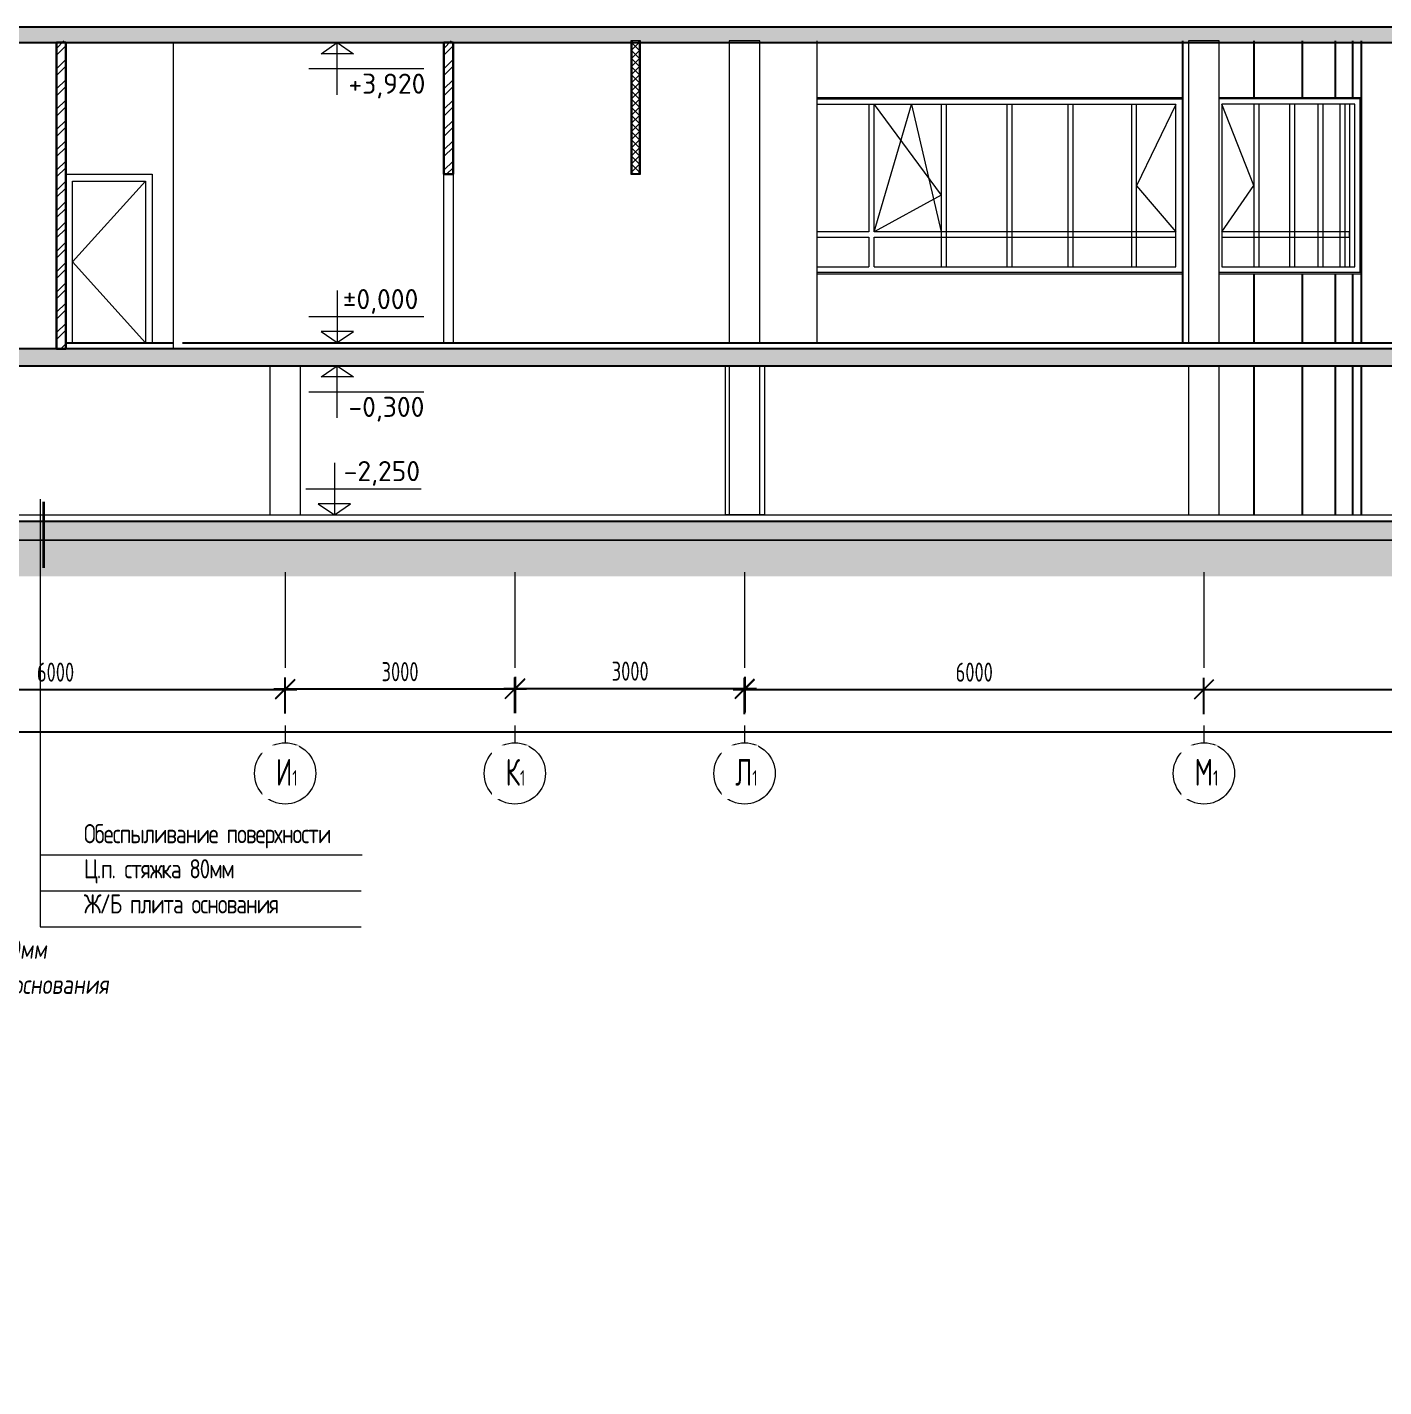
# Model space of a CAD drawing. Header units: millimetres. Extents: x -136099598 to 11807193, y 0 to 779331.
# Drawn here: x 468294 to 486014, y 274918 to 292674 of the extents above; entities that cross this region are included whole.
import ezdxf
from ezdxf import colors
from ezdxf.entities.mleader import LeaderData, LeaderLine
from ezdxf.math import Vec2, Vec3

# ---------------------------------------------------------------- set-up
doc = ezdxf.new("R2010")
doc.units = ezdxf.units.MM
doc.header["$MEASUREMENT"] = 0
doc.linetypes.add('CENTER', pattern=[2, 1.25, -0.25, 0.25, -0.25])
doc.linetypes.add('CONTI', pattern=[0])
doc.layers.get('0').update_dxf_attribs({"color": 250, "lineweight": 9})
doc.layers.get('Defpoints').update_dxf_attribs({"color": 8})
doc.layers.add('PDF _0', color=7, linetype='Continuous')
doc.layers.add('PDF_Геометрия', color=7, linetype='Continuous')
for name, color, linetype, lineweight in [('АР_Двери', 5, 'Continuous', 18), ('АР_Окна', 4, 'Continuous', 0), ('АР_Оси', 193, 'Continuous', 9), ('АР_Отметки', 250, 'Continuous', 15), ('АР_Перегородки кирпич', 244, 'Continuous', 30), ('СТЕНЫ кирпич ЛИДЕР', 250, 'Continuous', 15), ('Штриховка', 7, 'Continuous', 5)]:
    doc.layers.add(name, color=color, linetype=linetype, lineweight=lineweight)
doc.styles.add('ISOCPEUR', font='isocpeur.ttf', dxfattribs={"width": 0.7})
doc.styles.add('PDF ISOCPEUR', font='isocpeur.ttf')
doc.styles.add('ГОСТ 2.304', font='isocpeur.ttf', dxfattribs={"width": 0.7})
doc.dimstyles.new('СПДС', dxfattribs={"dimscale": 100, "dimtxt": 2.5, "dimasz": 2.5, "dimexe": 1.5, "dimexo": 0, "dimgap": 1, "dimtad": 1, "dimdec": 0, "dimrnd": 1, "dimtxsty": 'ГОСТ 2.304', "dimblk": 'OBLIQUE', "dimcen": 2.5, "dimdle": 1.5, "dimadec": 0, "dimazin": 2, "dimtfac": 0.75, "dimtdec": 0, "dimtmove": 1, "dimatfit": 3, "dimfxl": 1, "dimtolj": 1, "dimarcsym": 1})

# ---------------------------------------------------------------- blocks, each defined once
blk = doc.blocks.new('_Oblique')
at = {"color": 0, "linetype": 'ByBlock', "lineweight": -2}
blk.add_line((-0.5, -0.5), (0.5, 0.5), dxfattribs=at)
blk = doc.blocks.new('*D561')
at = {"layer": 'Defpoints', "color": 0, "linetype": 'ByBlock', "transparency": 16777216}
for p in [(471664, 284026), (465664, 283703), (471664, 283709)]:
    blk.add_point(p, dxfattribs=at)
at = {"layer": 'АР_Оси', "color": 0, "linetype": 'ByBlock', "lineweight": -2, "transparency": 16777216}
for p, q in [((465664, 283703), (465664, 284176)), ((471664, 283709), (471664, 284176)), ((465514, 284026), (471814, 284026))]:
    blk.add_line(p, q, dxfattribs=at)
at = {"layer": 'АР_Оси', "color": 0, "linetype": 'ByBlock', "lineweight": -2, "transparency": 16777216, "xscale": 250, "yscale": 250, "zscale": 250, "rotation": 180}
blk.add_blockref('_Oblique', (465664, 284026), dxfattribs=at)
at = {"layer": 'АР_Оси', "color": 0, "linetype": 'ByBlock', "lineweight": -2, "transparency": 16777216, "xscale": 250, "yscale": 250, "zscale": 250}
blk.add_blockref('_Oblique', (471664, 284026), dxfattribs=at)
at = {"layer": 'АР_Оси', "color": 0, "linetype": 'ByBlock', "transparency": 16777216, "insert": (468664, 284251), "char_height": 250, "attachment_point": 5, "style": 'ГОСТ 2.304'}
blk.add_mtext('\\A1;6000', dxfattribs=at)
blk = doc.blocks.new('*D575')
at = {"layer": 'Defpoints', "color": 0, "linetype": 'ByBlock', "transparency": 16777216}
for p in [(441749, 283980), (489664, 283876), (489664, 283473)]:
    blk.add_point(p, dxfattribs=at)
at = {"layer": 'АР_Оси', "color": 0, "linetype": 'ByBlock', "lineweight": -2, "transparency": 16777216}
for p, q in [((441749, 283980), (441749, 283323)), ((489664, 283876), (489664, 283323)), ((441599, 283473), (489814, 283473))]:
    blk.add_line(p, q, dxfattribs=at)
at = {"layer": 'АР_Оси', "color": 0, "linetype": 'ByBlock', "lineweight": -2, "transparency": 16777216, "xscale": 250, "yscale": 250, "zscale": 250, "rotation": 180}
blk.add_blockref('_Oblique', (441749, 283473), dxfattribs=at)
at = {"layer": 'АР_Оси', "color": 0, "linetype": 'ByBlock', "lineweight": -2, "transparency": 16777216, "xscale": 250, "yscale": 250, "zscale": 250}
blk.add_blockref('_Oblique', (489664, 283473), dxfattribs=at)
at = {"layer": 'АР_Оси', "color": 0, "linetype": 'ByBlock', "transparency": 16777216, "insert": (464919, 283698), "char_height": 250, "attachment_point": 5, "style": 'ГОСТ 2.304'}
blk.add_mtext('\\A1;47915', dxfattribs=at)
blk = doc.blocks.new('*D582')
at = {"layer": 'Defpoints', "color": 0, "linetype": 'ByBlock', "transparency": 16777216}
for p in [(474664, 284032), (471664, 283709), (474664, 283716)]:
    blk.add_point(p, dxfattribs=at)
at = {"layer": 'АР_Оси', "color": 0, "linetype": 'ByBlock', "lineweight": -2, "transparency": 16777216}
for p, q in [((471664, 283709), (471664, 284182)), ((474664, 283716), (474664, 284182)), ((471514, 284032), (474814, 284032))]:
    blk.add_line(p, q, dxfattribs=at)
at = {"layer": 'АР_Оси', "color": 0, "linetype": 'ByBlock', "lineweight": -2, "transparency": 16777216, "xscale": 250, "yscale": 250, "zscale": 250, "rotation": 180}
blk.add_blockref('_Oblique', (471664, 284032), dxfattribs=at)
at = {"layer": 'АР_Оси', "color": 0, "linetype": 'ByBlock', "lineweight": -2, "transparency": 16777216, "xscale": 250, "yscale": 250, "zscale": 250}
blk.add_blockref('_Oblique', (474664, 284032), dxfattribs=at)
at = {"layer": 'АР_Оси', "color": 0, "linetype": 'ByBlock', "transparency": 16777216, "insert": (473164, 284257), "char_height": 250, "attachment_point": 5, "style": 'ГОСТ 2.304'}
blk.add_mtext('\\A1;3000', dxfattribs=at)
blk = doc.blocks.new('*D583')
at = {"layer": 'Defpoints', "color": 0, "linetype": 'ByBlock', "transparency": 16777216}
for p in [(483664, 284026), (477664, 283703), (483664, 283709)]:
    blk.add_point(p, dxfattribs=at)
at = {"layer": 'АР_Оси', "color": 0, "linetype": 'ByBlock', "lineweight": -2, "transparency": 16777216}
for p, q in [((477664, 283703), (477664, 284176)), ((483664, 283709), (483664, 284176)), ((477514, 284026), (483814, 284026))]:
    blk.add_line(p, q, dxfattribs=at)
at = {"layer": 'АР_Оси', "color": 0, "linetype": 'ByBlock', "lineweight": -2, "transparency": 16777216, "xscale": 250, "yscale": 250, "zscale": 250, "rotation": 180}
blk.add_blockref('_Oblique', (477664, 284026), dxfattribs=at)
at = {"layer": 'АР_Оси', "color": 0, "linetype": 'ByBlock', "lineweight": -2, "transparency": 16777216, "xscale": 250, "yscale": 250, "zscale": 250}
blk.add_blockref('_Oblique', (483664, 284026), dxfattribs=at)
at = {"layer": 'АР_Оси', "color": 0, "linetype": 'ByBlock', "transparency": 16777216, "insert": (480664, 284251), "char_height": 250, "attachment_point": 5, "style": 'ГОСТ 2.304'}
blk.add_mtext('\\A1;6000', dxfattribs=at)
blk = doc.blocks.new('*D584')
at = {"layer": 'Defpoints', "color": 0, "linetype": 'ByBlock', "transparency": 16777216}
for p in [(489664, 284026), (483664, 283703), (489664, 283709)]:
    blk.add_point(p, dxfattribs=at)
at = {"layer": 'АР_Оси', "color": 0, "linetype": 'ByBlock', "lineweight": -2, "transparency": 16777216}
for p, q in [((483664, 283703), (483664, 284176)), ((489664, 283709), (489664, 284176)), ((483514, 284026), (489814, 284026))]:
    blk.add_line(p, q, dxfattribs=at)
at = {"layer": 'АР_Оси', "color": 0, "linetype": 'ByBlock', "lineweight": -2, "transparency": 16777216, "xscale": 250, "yscale": 250, "zscale": 250, "rotation": 180}
blk.add_blockref('_Oblique', (483664, 284026), dxfattribs=at)
at = {"layer": 'АР_Оси', "color": 0, "linetype": 'ByBlock', "lineweight": -2, "transparency": 16777216, "xscale": 250, "yscale": 250, "zscale": 250}
blk.add_blockref('_Oblique', (489664, 284026), dxfattribs=at)
at = {"layer": 'АР_Оси', "color": 0, "linetype": 'ByBlock', "transparency": 16777216, "insert": (486664, 284251), "char_height": 250, "attachment_point": 5, "style": 'ГОСТ 2.304'}
blk.add_mtext('\\A1;6000', dxfattribs=at)
blk = doc.blocks.new('A$Cd8d14d9d')
at = {"ltscale": 150}
for p, q in [((0, 682), (0, 0)), ((-372, 341), (1132, 341)), ((-380, 0), (380, 0))]:
    blk.add_line(p, q, dxfattribs=at)
blk.add_lwpolyline([(0, 0), (210, 147), (-210, 147), (0, 0)], dxfattribs=at)
blk = doc.blocks.new('*D1089')
at = {"layer": 'Defpoints', "color": 0, "linetype": 'ByBlock', "transparency": 16777216}
for p in [(477670, 284039), (474670, 283716), (477670, 283722)]:
    blk.add_point(p, dxfattribs=at)
at = {"layer": 'АР_Оси', "color": 0, "linetype": 'ByBlock', "lineweight": -2, "transparency": 16777216}
for p, q in [((474670, 283716), (474670, 284189)), ((477670, 283722), (477670, 284189)), ((474520, 284039), (477820, 284039))]:
    blk.add_line(p, q, dxfattribs=at)
at = {"layer": 'АР_Оси', "color": 0, "linetype": 'ByBlock', "lineweight": -2, "transparency": 16777216, "xscale": 250, "yscale": 250, "zscale": 250, "rotation": 180}
blk.add_blockref('_Oblique', (474670, 284039), dxfattribs=at)
at = {"layer": 'АР_Оси', "color": 0, "linetype": 'ByBlock', "lineweight": -2, "transparency": 16777216, "xscale": 250, "yscale": 250, "zscale": 250}
blk.add_blockref('_Oblique', (477670, 284039), dxfattribs=at)
at = {"layer": 'АР_Оси', "color": 0, "linetype": 'ByBlock', "transparency": 16777216, "insert": (476170, 284264), "char_height": 250, "attachment_point": 5, "style": 'ГОСТ 2.304'}
blk.add_mtext('\\A1;3000', dxfattribs=at)
blk = doc.blocks.new('_DotSmall')
at = {"color": 0, "linetype": 'ByBlock', "const_width": 0.5}
blk.add_lwpolyline([(-0.0625, 0, 1), (0.0625, 0, 1)], format="xyb", close=True, dxfattribs=at)

msp = doc.modelspace()

# ---------------------------------------------------------------- hatches: boundary and pattern name
at = {"ltscale": 100, "transparency": 33554687}
h = msp.add_hatch(dxfattribs=at)
h.set_pattern_fill('ANSI35', color=0, scale=700)
h.set_pattern_definition([(45, (-0.0006, 0.44), (-123.743687, 123.743687), []), (45, (123.74, 0.44), (-123.743687, 123.743687), [218.75, -43.75, 0, -43.75])])
h.paths.add_polyline_path([(489511.573, 292674.387), (441648.684, 292674.429), (441648.744, 292474.429), (453088.805, 292474.301), (453126.166, 292474.387), (489511.573, 292474.387)])
at = {"ltscale": 40, "true_color": 0x383e42}
h = msp.add_hatch(dxfattribs=at)
h.set_pattern_fill('ANSI32', color=250, scale=500, angle=360)
h.set_pattern_definition([(45, (3214.15, -4156.03), (-132.58252, 132.58252), []), (45, (3302.53, -4156.03), (-132.58252, 132.58252), [])])
h.paths.add_polyline_path([(468797.649, 292493.944), (468797.649, 288473.932), (468677.77, 288473.932), (468677.77, 292493.944)])
h = msp.add_hatch(dxfattribs=at)
h.set_pattern_fill('ANSI32', color=250, scale=500, angle=360)
h.set_pattern_definition([(45, (8273.28, -4156.03), (-132.58252, 132.58252), []), (45, (8361.67, -4156.03), (-132.58252, 132.58252), [])])
h.paths.add_polyline_path([(473856.783, 292493.943), (473856.783, 290752.583), (473736.904, 290752.583), (473736.904, 292493.943)])
at = {"ltscale": 100, "transparency": 33554687}
h = msp.add_hatch(dxfattribs=at)
h.set_pattern_fill('ANSI35', color=0, scale=700)
h.set_pattern_definition([(45, (232.5, 0.4), (-123.743687, 123.743687), []), (45, (356.24, 0.4), (-123.743687, 123.743687), [218.75, -43.75, 0, -43.75])])
h.paths.add_polyline_path([(489510.69, 288473.945), (441648.654, 288473.876), (441648.684, 288252.844), (453441.302, 288252.85), (441648.243, 288252.843), (489512.015, 288252.869)])
at = {"ltscale": 40, "true_color": 0x383e42}
h = msp.add_hatch(dxfattribs=at)
h.set_pattern_fill('EARTH', color=250, scale=2000, angle=45)
h.paths.add_polyline_path([(490321.312, 287088.144), (497150.726, 287088.144), (497148.347, 287489.007), (489923.666, 287534.982), (489923.665, 285993.814), (459863.684, 285993.29), (459863.704, 285696.068), (441108.836, 285694.972), (441108.722, 286786.02), (441108.703, 286786.02), (441108.666, 288123.205), (433828.621, 288088.919), (433826.365, 287594.299), (440721.661, 287594.299), (440721.661, 285253.267), (460254.198, 285253.267), (460254.198, 285503.325), (490321.312, 285503.325)])
at = {"ltscale": 100, "transparency": 33554687}
h = msp.add_hatch(dxfattribs=at)
h.set_pattern_fill('ANSI35', color=0, scale=700)
h.set_pattern_definition([(45, (0, -70), (-123.743687, 123.743687), []), (45, (123.74, -70), (-123.743687, 123.743687), [218.75, -43.75, 0, -43.75])])
h.paths.add_polyline_path([(459463.722, 286223.552), (489923.685, 286223.552), (489923.684, 285974.916), (459463.721, 285972.159)])
at = {"layer": 'Штриховка', "transparency": 33554636}
h = msp.add_hatch(dxfattribs=at)
h.set_pattern_fill('ANSI37', color=256, scale=600)
h.set_pattern_definition([(45, (2.664, 0), (-53.033009, 53.033009), []), (135, (2.664, 0), (-53.033009, -53.033009), [])])
h.paths.add_polyline_path([(476292.454, 292493.943), (476292.393, 290762.583), (476192.391, 290762.583), (476192.452, 292493.943)])

# ---------------------------------------------------------------- linework, layer by layer
at = {"ltscale": 150}
for p, q in [((470204.533, 288473.937), (470204.532, 292473.978)), ((478613.644, 288553.448), (478613.644, 292493.968)), ((459583.686, 286304.673), (489413.685, 286304.673, 1.185))]:
    msp.add_line(p, q, dxfattribs=at)
at = {"color": 3, "ltscale": 150}
for points, elevation in [([(477463.685, 288553.555), (477863.685, 288553.555), (477863.684, 292493.971), (477463.684, 292493.971)], 1.185), ([(471463.684, 286304.673), (471863.684, 286304.673), (471863.684, 288252.856), (471463.684, 288252.856)], -1.185), ([(477463.684, 286304.673), (477863.684, 286304.673), (477863.684, 288252.856), (477463.684, 288252.856)], -1.185), ([(483463.684, 286304.673), (483863.684, 286304.673), (483863.684, 288252.856), (483463.684, 288252.856)], -1.185)]:
    msp.add_lwpolyline(points, close=True, dxfattribs=dict(at, elevation=elevation))
msp.add_lwpolyline([(483463.615, 288553.651), (483863.615, 288553.651), (483863.615, 292493.943), (483463.615, 292493.943)], close=True, dxfattribs=at)
at = {"ltscale": 150}
msp.add_lwpolyline([(477923.684, 286303.552), (477413.684, 286303.552), (477413.684, 288252.858), (477923.684, 288252.858)], close=True, dxfattribs=at)
at = {"layer": 'PDF_Геометрия', "lineweight": 13, "ltscale": 100, "transparency": 33554687}
for p, q in [((468463.234, 286510.814), (468463.234, 280924.015, 0.153)), ((468463.234, 281863.585, 0.127), (472669.722, 281863.585, 0.139)), ((468463.234, 281393.8, 0.153), (472655.716, 281393.8, 0.153)), ((468463.234, 280924.015, 0.153), (472655.716, 280924.015, 0.153))]:
    msp.add_line(p, q, dxfattribs=at)
at = {"layer": 'PDF_Геометрия', "lineweight": 35, "ltscale": 100, "transparency": 33554687}
msp.add_lwpolyline([(468509.046, 285611.604), (468509.046, 286476.681)], dxfattribs=at)
at = {"layer": 'АР_Двери', "ltscale": 150}
for points in [[(469927.93, 288553.874), (468797.694, 288553.873), (468797.71, 290752.583), (469927.946, 290752.584)], [(473736.781, 290752.583), (473856.783, 290752.583), (473856.783, 288552.896), (473736.781, 288552.896)], [(469837.93, 288553.874), (468887.694, 288553.873), (468887.709, 290662.583), (469837.945, 290662.584)]]:
    msp.add_lwpolyline(points, close=True, dxfattribs=at)
msp.add_lwpolyline([(469837.945, 290662.583), (468887.701, 289608.228), (469837.961, 288553.873)], dxfattribs=at)
at = {"layer": 'АР_Окна', "ltscale": 150}
for points in [[(478613.644, 289453.477), (483387.872, 289453.477), (483387.872, 291752.7), (478613.644, 291752.7)], [(483864.124, 289453.477), (485724.057, 289453.477), (485724.057, 291752.7), (483864.123, 291752.7)], [(483864.124, 289473.477), (485704.057, 289473.477), (485704.057, 291737.145), (483864.123, 291737.145)], [(478613.644, 289473.449), (483387.874, 289473.088), (483387.874, 291732.311), (478613.644, 291732.672)], [(479355.876, 289543.477), (483297.872, 289543.477), (483297.872, 291662.7), (478613.644, 291662.7)], [(479355.876, 290001.077), (479355.876, 291662.7), (479286.976, 291662.7), (479286.976, 290001.077)], [(479355.876, 291662.7), (480233.871, 290480.977), (479355.876, 290001.077), (479845.186, 291662.7), (480233.871, 290001.077)], [(483298.972, 291662.7), (482784.962, 290603.088), (483297.872, 290001.077)], [(484316.339, 290001.077), (484316.339, 290001.077), (484168.937, 290001.077), (483898.49, 290001.077), (484316.339, 290605.311), (483898.49, 291667.145)], [(479286.976, 290001.077), (478613.644, 290001.077)], [(479355.876, 289931.066), (483297.872, 289931.066), (483297.872, 290001.077), (479355.876, 290001.077)], [(483297.872, 290001.077), (483297.872, 290001.077), (483033.215, 290001.077), (482784.962, 290001.077)], [(478613.644, 289931.066), (479286.976, 289931.066)], [(479286.976, 289931.066), (479286.976, 289543.477)], [(479355.876, 289543.477), (479355.876, 289931.066)], [(478613.644, 289543.477), (479286.976, 289543.477)]]:
    msp.add_lwpolyline(points, dxfattribs=at)
for points in [[(480233.871, 289543.477), (480302.772, 289543.477), (480302.772, 291662.7), (480233.871, 291662.7)], [(481088.583, 289543.477), (481157.484, 289543.477), (481157.484, 291662.7), (481088.583, 291662.7)], [(481885.962, 289543.477), (481954.862, 289543.477), (481954.862, 291662.7), (481885.962, 291662.7)], [(482716.062, 289543.477), (482784.962, 289543.477), (482784.962, 291662.7), (482716.062, 291662.7)], [(483898.49, 289543.477), (485634.057, 289543.477), (485634.057, 291667.145), (483898.49, 291667.145)], [(484316.339, 289543.477), (484385.24, 289543.477), (484385.24, 291667.145), (484316.339, 291667.145)], [(484781.96, 289543.477), (484850.861, 289543.477), (484850.861, 291667.145), (484781.96, 291667.145)], [(485152.777, 289543.477), (485221.678, 289543.477), (485221.678, 291667.145), (485152.777, 291667.145)], [(485438.546, 289543.477), (485507.446, 289543.477), (485507.446, 291667.145), (485438.546, 291667.145)], [(485566.529, 289543.477), (485634.057, 289543.477), (485634.057, 291667.145), (485566.529, 291667.145)], [(483898.49, 289931.066), (485566.529, 289931.066), (485566.529, 290001.077), (483898.49, 290001.077)]]:
    msp.add_lwpolyline(points, close=True, dxfattribs=at)
at = {"layer": 'АР_Оси', "color": 6, "linetype": 'CENTER', "ltscale": 1000}
for p, q in [((471663.684, 285555.509), (471663.684, 283333.801)), ((474663.684, 285555.509), (474663.684, 283333.801)), ((477663.684, 285555.509), (477663.684, 283333.801)), ((483663.684, 285555.509), (483663.684, 283333.801))]:
    msp.add_line(p, q, dxfattribs=at)
at = {"layer": 'АР_Оси', "color": 6, "linetype": 'CONTI', "ltscale": 1000}
for centre in [(471663.684, 282928.246), (474663.684, 282928.246), (477663.684, 282928.246), (483663.684, 282928.246)]:
    msp.add_circle(centre, 400, dxfattribs=at)
at = {"layer": 'АР_Перегородки кирпич', "ltscale": 100}
for points in [[(468677.708, 288473.94), (468797.71, 288473.94), (468797.709, 292473.958), (468677.708, 292473.958)], [(473736.781, 290752.583), (473856.783, 290752.583), (473856.783, 292473.943), (473736.781, 292473.943)]]:
    msp.add_lwpolyline(points, close=True, dxfattribs=at)
at = {"layer": 'АР_Перегородки кирпич', "color": 116, "lineweight": 18, "ltscale": 100, "true_color": 0x136734}
for points in [[(476179.922, 290752.583), (476304.923, 290752.583), (476304.923, 292493.943), (476179.922, 292493.943)], [(476192.422, 290762.583), (476292.423, 290762.583), (476292.423, 292493.943), (476192.422, 292493.943)]]:
    msp.add_lwpolyline(points, close=True, dxfattribs=at)
at = {"layer": 'СТЕНЫ кирпич ЛИДЕР', "lineweight": 25, "ltscale": 100}
for p, q in [((483387.505, 288553.552), (483387.505, 292493.943)), ((484320.975, 291752.636, -0.043), (484320.975, 292493.943)), ((484953.556, 291752.665, -0.043), (484953.556, 292493.972)), ((485382.785, 291752.684, -0.043), (485382.785, 292493.991)), ((485608.707, 291752.694, -0.043), (485608.707, 292494.001)), ((485723.686, 288553.555), (485723.686, 292493.946)), ((484320.975, 288553.55, -0.043), (484320.975, 289453.448)), ((484953.556, 288553.579, -0.043), (484953.556, 289453.477)), ((485382.785, 288553.599, -0.043), (485382.785, 289453.496)), ((485608.707, 288553.609, -0.043), (485608.707, 289453.507)), ((468797.71, 288553.365), (470204.533, 288553.378)), ((470324.534, 288553.379), (489413.683, 288553.552)), ((484320.939, 286306.404, -0.043), (484320.939, 288252.801, 2.328)), ((484953.52, 286306.433, -0.043), (484953.52, 288252.829, 2.328)), ((485382.749, 286306.452, -0.043), (485382.749, 288252.849, 2.328)), ((485608.671, 286306.462, -0.043), (485608.671, 288252.859, 2.328)), ((485723.684, 286306.468), (485723.684, 288252.865, 2.371))]:
    msp.add_line(p, q, dxfattribs=at)
for points in [[(441648.684, 292473.943), (489511.573, 292473.943), (489511.573, 292673.943), (441648.684, 292673.943)], [(441648.684, 288252.844), (489511.573, 288252.868), (489511.573, 288473.943), (441648.684, 288473.919)]]:
    msp.add_lwpolyline(points, close=True, dxfattribs=at)
msp.add_lwpolyline([(459463.721, 285923.552), (459463.722, 286223.552), (489923.685, 286223.552), (489923.674, 285974.634), (459863.675, 285972.47)], dxfattribs=at)

# ---------------------------------------------------------------- block references
at = {"ltscale": 150, "xscale": -1, "rotation": 180.0004533116229}
for p in [(472344.223, 292473.943), (472344.229, 288252.903, 1.185)]:
    msp.add_blockref('A$Cd8d14d9d', p, dxfattribs=at)
at = {"ltscale": 150}
for p in [(472344.24, 288553.982, 0.403), (472306.601, 286303.552)]:
    msp.add_blockref('A$Cd8d14d9d', p, dxfattribs=at)

# ---------------------------------------------------------------- texts
at = {"layer": 'PDF _0', "lineweight": 0, "char_height": 262.4934, "style": 'PDF ISOCPEUR'}
for s, insert, attachment_point in [('+3,920', (472489.762, 292067.697), 1), ('-0,300', (472489.768, 287846.657, 1.185), 1), ('-2,250', (472427.886, 286684.153, -0.043), 7)]:
    msp.add_mtext(s, dxfattribs=dict(at, insert=insert, attachment_point=attachment_point))
at = {"layer": 'PDF _0', "lineweight": 0, "insert": (472415.028, 288930.053), "char_height": 262.4934, "attachment_point": 7, "rotation": 359.9973858, "style": 'PDF ISOCPEUR'}
msp.add_mtext('%%P0,000', dxfattribs=at)
at = {"layer": 'PDF_Геометрия', "lineweight": 13, "ltscale": 100, "transparency": 33554687, "char_height": 250, "width": 14150.85422, "attachment_point": 1, "line_spacing_factor": 1.1, "style": 'ISOCPEUR'}
for s, insert in [('\\pxse1.125;{\\W0.8;\\T0.9;Обеспыливание поверхности\\PЦ.п. стяжка 80мм\\PЖ/Б плита основания}', (469033.475, 282266.382, 0.153)), ('\\pxse1.125;{\\Q8;\\W0.8;Керамогранит на клею                 -20мм                                                                                         Грунтовка                                                                                                               Цементно-песчаная стяжка М150     -60мм                                                                     Гидроизоляция 2 слоя, с заведением на стену на 300мм                                                                                                Ж/Б плита основания     }', (457246.932, 282132.332, -0.259))]:
    msp.add_mtext(s, dxfattribs=dict(at, insert=insert))

# ---------------------------------------------------------------- dimensions: what is measured, and where the dimension line sits
at = {"layer": 'АР_Оси', "color": 18, "linetype": 'ByBlock', "true_color": 0x000000}
for base, p1, p2, picture, middle in [((471663.684, 284025.523), (465663.684, 283702.723), (471663.684, 283709.314), '*D561', (468663.684, 284250.523)), ((474663.684, 284032.115), (471663.684, 283709.314), (474663.684, 283715.906), '*D582', (473163.684, 284257.115)), ((477670.276, 284038.707), (474670.276, 283715.906), (477670.276, 283722.498), '*D1089', (476170.276, 284263.707)), ((483663.684, 284025.523), (477663.684, 283702.723), (483663.684, 283709.314), '*D583', (480663.684, 284250.523)), ((489663.684, 284025.523), (483663.684, 283702.723), (489663.684, 283709.314), '*D584', (486663.684, 284250.523))]:
    dim = msp.add_linear_dim(base=base, p1=p1, p2=p2, dimstyle='СПДС', dxfattribs=at)
    dim.commit()
    dim.dimension.update_dxf_attribs({"geometry": picture, "text_midpoint": middle})
dim = msp.add_linear_dim(base=(489663.684, 283472.509), p1=(441748.684, 283980.062), p2=(489663.684, 283875.523), dimstyle='СПДС', dxfattribs=at)
dim.commit()
dim.dimension.update_dxf_attribs({"geometry": '*D575', "text_midpoint": (464919, 283472.509), "dimtype": 160})

# ---------------------------------------------------------------- next in the draw order: texts
at = {"layer": 'АР_Оси', "color": 6, "linetype": 'CONTI', "ltscale": 1000, "char_height": 350, "width": 123.86708, "attachment_point": 1, "line_spacing_factor": 1.149209, "style": 'ГОСТ 2.304', "bg_fill": 2}
for s, insert in [('И{\\H0.57143x;1}', (471541.958, 283118.588)), ('К{\\H0.57143x;1}', (474541.958, 283118.588)), ('Л{\\H0.57143x;1}', (477541.958, 283118.588)), ('М{\\H0.57143x;1}', (483541.958, 283118.588))]:
    msp.add_mtext(s, dxfattribs=dict(at, insert=insert))

# ---------------------------------------------------------------- next in the draw order: leaders
at = {"layer": 'АР_Отметки'}
ml = msp.add_multileader_mtext('Standard', dxfattribs=at)
ml.set_content('Л.2', color=256, style='ISOCPEUR')
ml.set_leader_properties(color=256, linetype='Continuous', lineweight=-1)
ml.set_arrow_properties(name='DOTSMALL')
ml.build(insert=Vec2(0, 0))
ml.multileader.update_dxf_attribs({"has_text_frame": 1, "text_left_attachment_type": 4, "text_right_attachment_type": 4, "dogleg_length": 100, "arrow_head_size": 280.8})
ctx = ml.context
ctx.base_point, ctx.char_height, ctx.arrow_head_size, ctx.landing_gap_size, ctx.plane_origin = Vec3(757009.836, 304935.888), 390, 280.8, 78, Vec3(796377.867, 286803.821)
ctx.left_attachment, ctx.right_attachment = 4, 4
notes = []
notes.append((ctx, [(0, (0, 0, 0), (0, 0), (1, 0), 1, [])]))
ctx.mtext.insert, ctx.mtext.width, ctx.mtext.line_spacing_style, ctx.mtext.flow_direction = Vec3(757087.836, 305455.888), 1330.20737, 2, 5
ml = msp.add_multileader_mtext('Standard', dxfattribs=at)
ml.set_content('Л.1', color=256, style='ISOCPEUR')
ml.set_leader_properties(color=256, linetype='Continuous', lineweight=-1)
ml.set_arrow_properties(name='DOTSMALL')
ml.build(insert=Vec2(0, 0))
ml.multileader.update_dxf_attribs({"has_text_frame": 1, "text_left_attachment_type": 4, "text_right_attachment_type": 4, "dogleg_length": 100, "arrow_head_size": 280.8})
ctx = ml.context
ctx.base_point, ctx.char_height, ctx.arrow_head_size, ctx.landing_gap_size, ctx.plane_origin = Vec3(677591.785, 304641.689), 390, 280.8, 78, Vec3(716959.816, 286509.623)
ctx.left_attachment, ctx.right_attachment = 4, 4
notes.append((ctx, [(0, (0, 0, 0), (0, 0), (1, 0), 1, [])]))
ctx.mtext.insert, ctx.mtext.width, ctx.mtext.line_spacing_style, ctx.mtext.flow_direction = Vec3(677669.785, 305161.689), 1330.20737, 2, 5
ml = msp.add_multileader_mtext('Standard', dxfattribs=at)
ml.set_content('Л.4', color=256, style='ISOCPEUR')
ml.set_leader_properties(color=256, linetype='Continuous', lineweight=-1)
ml.set_arrow_properties(name='DOTSMALL')
ml.build(insert=Vec2(0, 0))
ml.multileader.update_dxf_attribs({"has_text_frame": 1, "text_left_attachment_type": 4, "text_right_attachment_type": 4, "dogleg_length": 100, "arrow_head_size": 280.8})
ctx = ml.context
ctx.base_point, ctx.char_height, ctx.arrow_head_size, ctx.landing_gap_size, ctx.plane_origin = Vec3(626495.867, 302619.898), 390, 280.8, 78, Vec3(665863.898, 284487.832)
ctx.left_attachment, ctx.right_attachment = 4, 4
notes.append((ctx, [(0, (0, 0, 0), (0, 0), (1, 0), 1, [])]))
ctx.mtext.insert, ctx.mtext.width, ctx.mtext.line_spacing_style, ctx.mtext.flow_direction = Vec3(626573.867, 303139.898), 1330.20737, 2, 5
ml = msp.add_multileader_mtext('Standard', dxfattribs=at)
ml.set_content('Л.5', color=256, style='ISOCPEUR')
ml.set_leader_properties(color=256, linetype='Continuous', lineweight=-1)
ml.set_arrow_properties(name='DOTSMALL')
ml.build(insert=Vec2(0, 0))
ml.multileader.update_dxf_attribs({"has_text_frame": 1, "text_left_attachment_type": 4, "text_right_attachment_type": 4, "dogleg_length": 100, "arrow_head_size": 216})
ctx = ml.context
ctx.base_point, ctx.char_height, ctx.arrow_head_size, ctx.landing_gap_size, ctx.plane_origin = Vec3(611665.452, 298615.244), 300, 216, 60, Vec3(641948.553, 284667.5)
ctx.left_attachment, ctx.right_attachment = 4, 4
notes.append((ctx, [(0, (0, 0, 0), (0, 0), (1, 0), 1, [])]))
ctx.mtext.insert, ctx.mtext.width, ctx.mtext.line_spacing_style, ctx.mtext.flow_direction = Vec3(611725.452, 299015.244), 1023.23644, 2, 5
ml = msp.add_multileader_mtext('Standard', dxfattribs=at)
ml.set_content('Л.3', color=256, style='ISOCPEUR')
ml.set_leader_properties(color=256, linetype='Continuous', lineweight=-1)
ml.set_arrow_properties(name='DOTSMALL')
ml.build(insert=Vec2(0, 0))
ml.multileader.update_dxf_attribs({"has_text_frame": 1, "text_left_attachment_type": 4, "text_right_attachment_type": 4, "dogleg_length": 100, "arrow_head_size": 280.8})
ctx = ml.context
ctx.base_point, ctx.char_height, ctx.arrow_head_size, ctx.landing_gap_size, ctx.plane_origin = Vec3(645836.272, 298223.082), 390, 280.8, 78, Vec3(607061.041, 280091.016)
ctx.left_attachment, ctx.right_attachment = 4, 4
notes.append((ctx, [(0, (0, 0, 0), (0, 0), (1, 0), 1, [])]))
ctx.mtext.insert, ctx.mtext.width, ctx.mtext.line_spacing_style, ctx.mtext.flow_direction = Vec3(645914.272, 298743.082), 1330.20737, 2, 5
ml = msp.add_multileader_mtext('Standard', dxfattribs=at)
ml.set_content('Л.2п', color=256, style='ISOCPEUR')
ml.set_leader_properties(color=256, linetype='Continuous', lineweight=-1)
ml.set_arrow_properties(name='DOTSMALL')
ml.build(insert=Vec2(0, 0))
ml.multileader.update_dxf_attribs({"has_text_frame": 1, "text_left_attachment_type": 4, "text_right_attachment_type": 4, "dogleg_length": 100, "arrow_head_size": 180})
ctx = ml.context
ctx.base_point, ctx.char_height, ctx.arrow_head_size, ctx.landing_gap_size, ctx.plane_origin = Vec3(677688.832, 286610.623), 250, 180, 50, Vec3(702924.749, 274987.504)
ctx.left_attachment, ctx.right_attachment = 4, 4
notes.append((ctx, [(0, (0, 0, 0), (0, 0), (1, 0), 1, [])]))
ctx.mtext.insert, ctx.mtext.width, ctx.mtext.line_spacing_style, ctx.mtext.flow_direction = Vec3(677738.832, 286943.957), 852.69703, 2, 5
for ctx, leaders in notes:
    for number, flags, end, landing, length, lines in leaders:
        leader = LeaderData()
        leader.index, (leader.has_last_leader_line, leader.has_dogleg_vector, leader.attachment_direction) = number, flags
        leader.last_leader_point, leader.dogleg_vector, leader.dogleg_length = Vec3(end), Vec3(landing), length
        for number, points, colour, breaks in lines:
            line = LeaderLine()
            line.index, line.vertices, line.color, line.breaks = number, Vec3.list(points), colors.encode_raw_color(colour), breaks
            leader.lines.append(line)
        ctx.leaders.append(leader)

doc.saveas('drawing.dxf')
